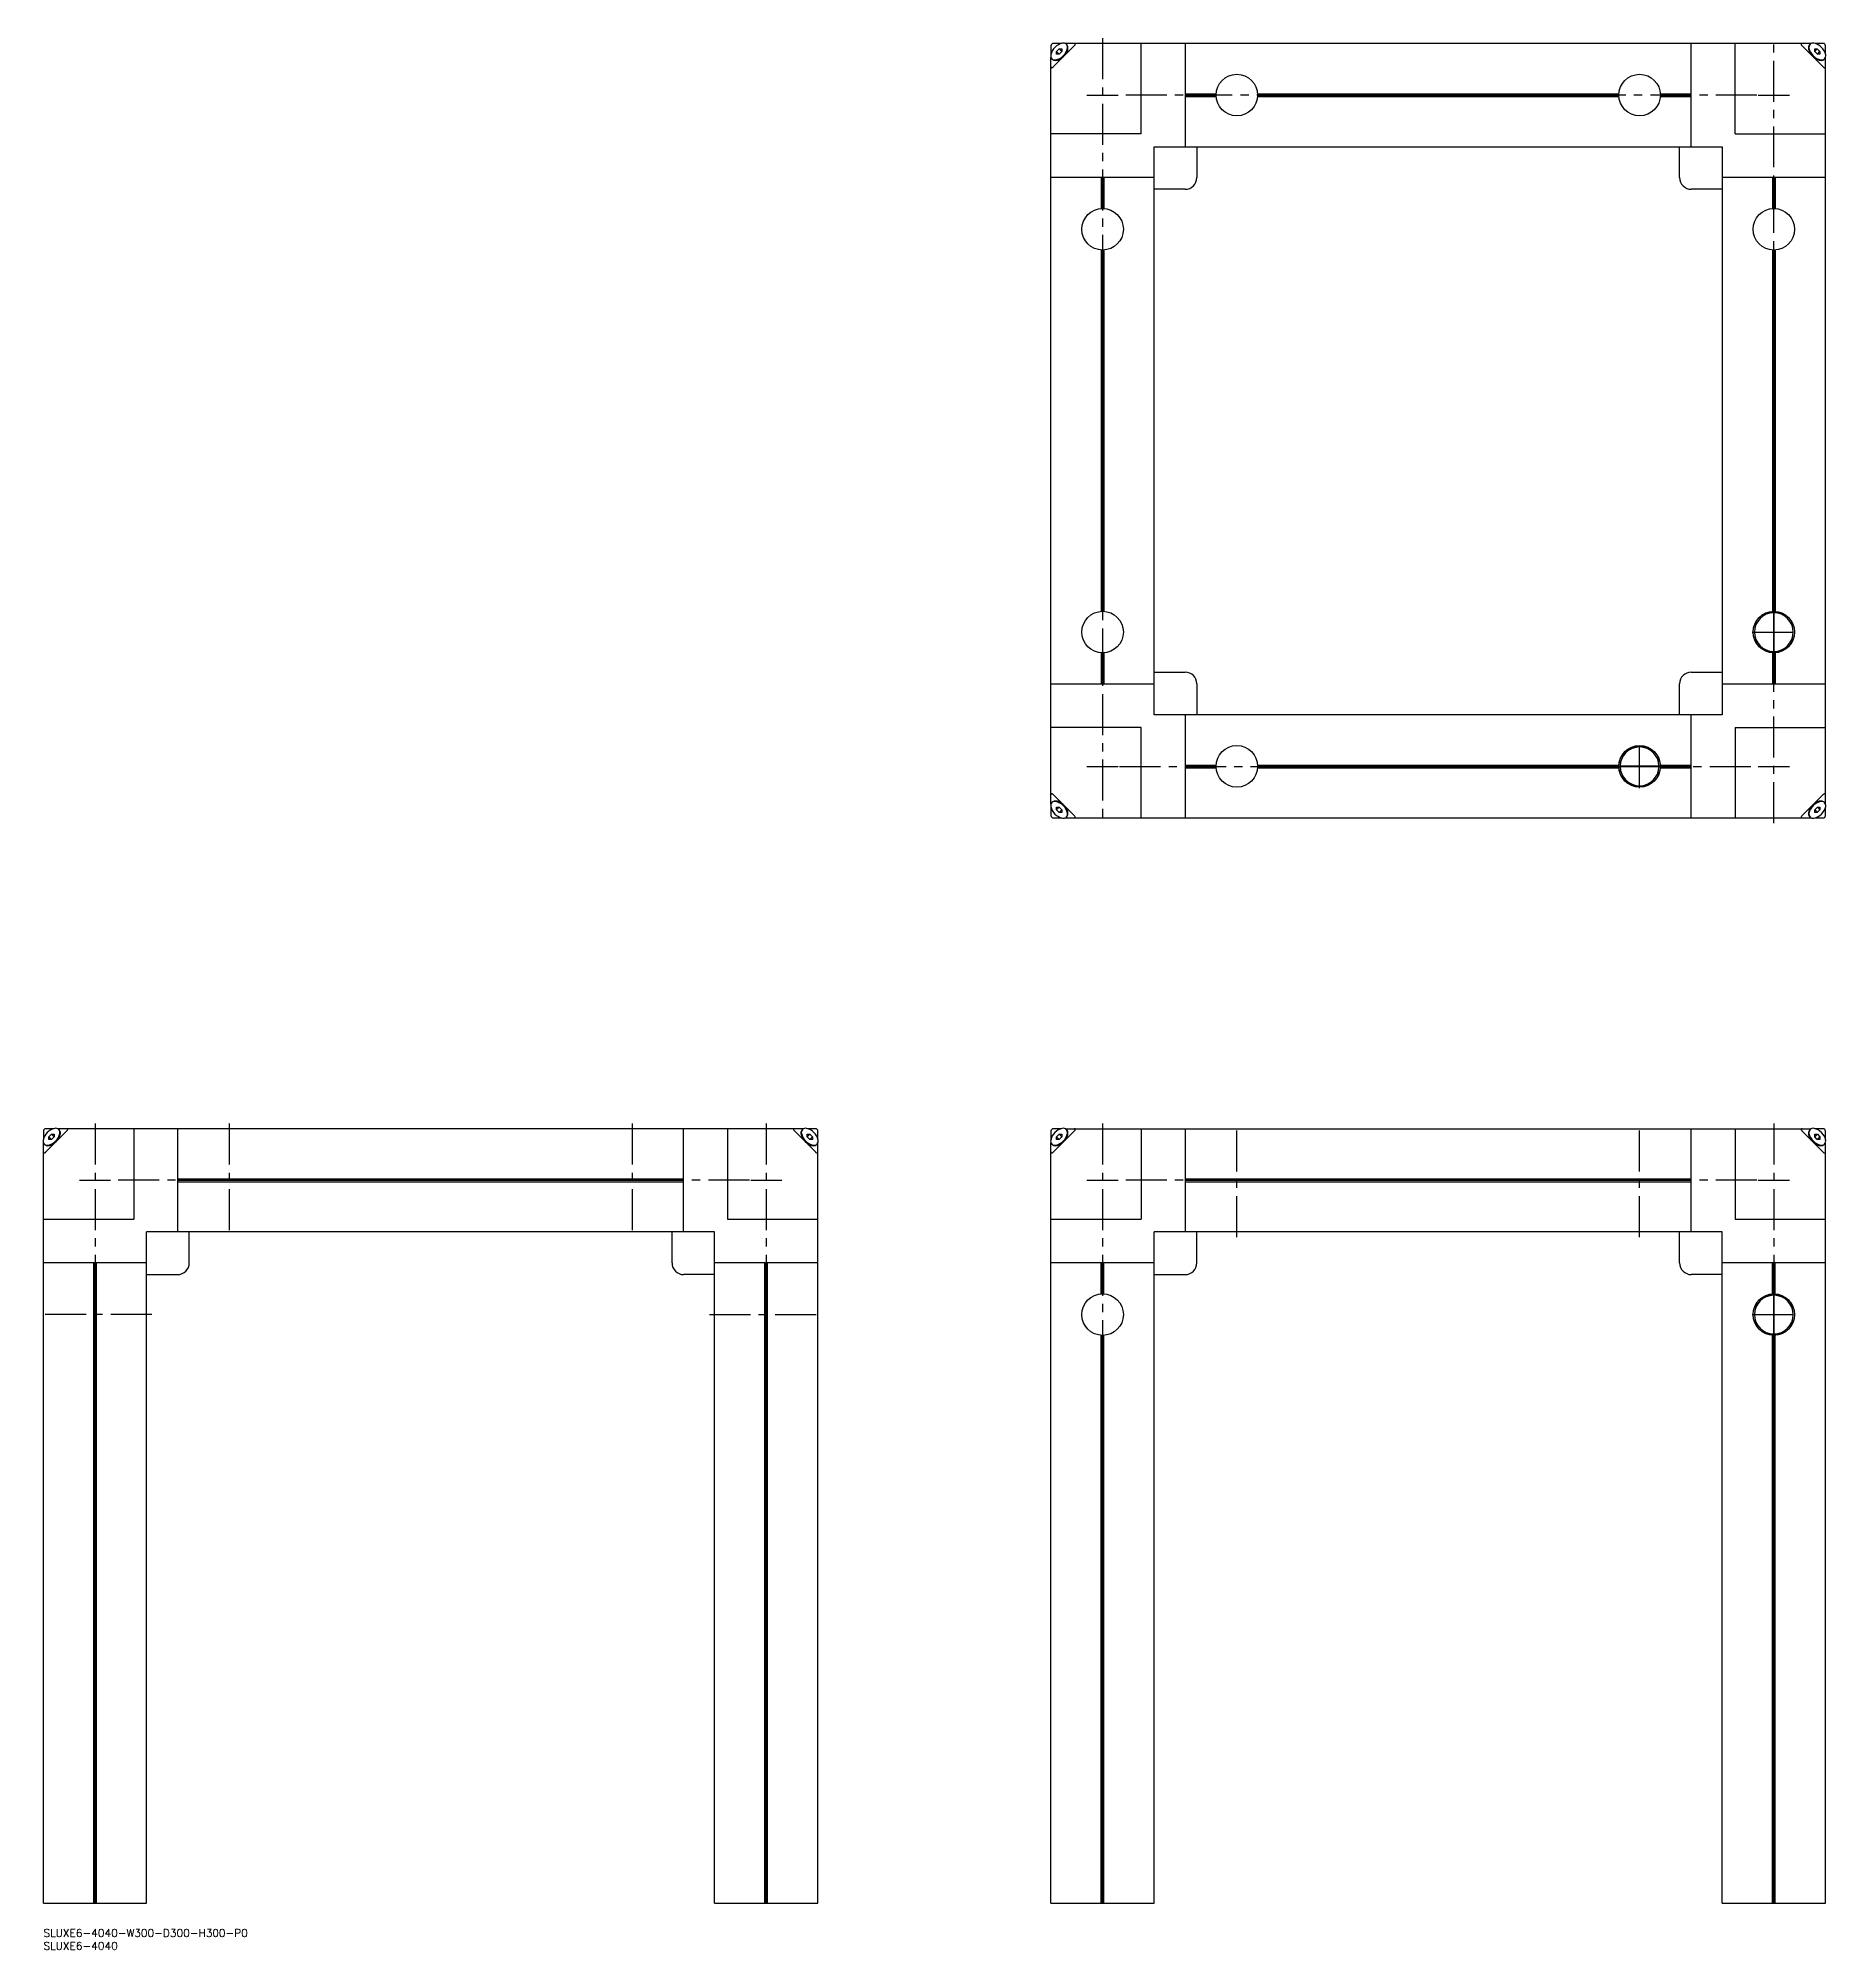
# Model space of a CAD drawing. Extents: x -2 to 690, y -8 to 732.
import ezdxf

# ---------------------------------------------------------------- set-up
doc = ezdxf.new("R2010")
doc.units = 0
doc.header["$LTSCALE"] = 0.5
doc.linetypes.add('CENTER', pattern=[50.8, 31.75, -6.35, 6.35, -6.35])
for name, color, linetype in [('MSM_CENTER', 1, 'CENTER'), ('MSM_CONTINUOUS', 7, 'CONTINUOUS'), ('MSM_PART_NUMBER', 7, 'CONTINUOUS')]:
    doc.layers.add(name, color=color, linetype=linetype)
doc.styles.get("Standard").update_dxf_attribs({"font": 'txt.shx', "height": 3, "bigfont": 'bigfont.shx'})

msp = doc.modelspace()

# ---------------------------------------------------------------- linework, layer by layer
at = {"layer": 'MSM_CENTER'}
for p, q in [((410.26, 732.33), (410.26, 428.33)), ((670.26, 428.33), (670.26, 732.33)), ((404.22, 710.33), (416.3, 710.33)), ((663.71, 710.33), (416.81, 710.33)), ((664.22, 710.33), (676.3, 710.33)), ((661.86, 502.33), (678.66, 502.33)), ((618.26, 441.93), (618.26, 458.73)), ((404.22, 450.33), (416.3, 450.33)), ((416.81, 450.33), (663.71, 450.33)), ((664.22, 450.33), (676.3, 450.33)), ((20, 312), (20, 8)), ((72, 312), (72, 268)), ((228, 312), (228, 268)), ((280, 312), (280, 8)), ((410.26, 312), (410.26, 8)), ((462.26, 268), (462.26, 312)), ((618.26, 268), (618.26, 312)), ((670.26, 312), (670.26, 8)), ((13.96, 290), (26.04, 290)), ((273.45, 290), (26.55, 290)), ((273.96, 290), (286.04, 290)), ((404.22, 290), (416.3, 290)), ((663.71, 290), (416.81, 290)), ((664.22, 290), (676.3, 290)), ((42, 238), (-2, 238)), ((258, 238), (302, 238)), ((661.86, 238), (678.66, 238))]:
    msp.add_line(p, q, dxfattribs=at)
at = {"layer": 'MSM_CONTINUOUS'}
for p, q in [((390.26, 729.33), (390.26, 726.17)), ((394.42, 730.33), (391.26, 730.33)), ((391.26, 721.33), (399.26, 729.33)), ((392.4, 727.17), (393.43, 728.19)), ((393.42, 726.15), (392.4, 727.17)), ((392.4, 726.15), (392.4, 727.17)), ((393.42, 726.15), (392.4, 726.15)), ((394.44, 727.17), (393.42, 726.15)), ((394.44, 727.17), (393.43, 728.19)), ((393.43, 728.19), (394.44, 728.19)), ((394.44, 728.19), (394.44, 727.17)), ((684.83, 730.33), (395.69, 730.33)), ((396.46, 727.09), (396.66, 728.47)), ((425.26, 695.33), (425.26, 730.33)), ((442.26, 730.33), (442.26, 690.33)), ((638.26, 690.33), (638.26, 730.33)), ((655.26, 695.33), (655.26, 730.33)), ((681.26, 729.33), (689.26, 721.33)), ((683.87, 728.47), (684.07, 727.08)), ((686.09, 727.17), (686.08, 728.19)), ((686.08, 728.19), (687.1, 728.19)), ((686.09, 727.17), (687.1, 728.19)), ((687.11, 726.15), (686.09, 727.17)), ((689.26, 730.33), (686.11, 730.33)), ((687.1, 728.19), (688.12, 727.17)), ((687.11, 726.15), (688.12, 727.17)), ((688.12, 726.15), (687.11, 726.15)), ((688.12, 727.17), (688.12, 726.15)), ((690.26, 726.17), (690.26, 729.33)), ((390.26, 435.74), (390.26, 724.92)), ((392.12, 723.93), (393.51, 724.13)), ((687.02, 724.13), (688.4, 723.93)), ((690.26, 435.74), (690.26, 724.92)), ((442.26, 710.85), (454.23, 710.85)), ((470.3, 710.85), (610.23, 710.85)), ((626.3, 710.85), (638.26, 710.85)), ((442.26, 710.33), (454.21, 710.33)), ((442.26, 709.81), (454.23, 709.81)), ((470.3, 709.81), (610.23, 709.81)), ((470.31, 710.33), (610.21, 710.33)), ((626.3, 709.81), (638.26, 709.81)), ((626.31, 710.33), (638.26, 710.33)), ((425.26, 695.33), (390.26, 695.33)), ((430.26, 470.33), (430.26, 690.33)), ((430.26, 690.33), (650.26, 690.33)), ((446.76, 690.33), (446.76, 678.33)), ((633.76, 678.33), (633.76, 690.33)), ((650.26, 690.33), (650.26, 470.33)), ((655.26, 695.33), (690.26, 695.33)), ((430.26, 678.33), (390.26, 678.33)), ((409.74, 678.33), (409.74, 666.36)), ((410.26, 678.33), (410.26, 666.38)), ((410.78, 678.33), (410.78, 666.36)), ((442.26, 673.83), (430.26, 673.83)), ((650.26, 673.83), (638.26, 673.83)), ((690.26, 678.33), (650.26, 678.33)), ((669.74, 678.33), (669.74, 666.36)), ((670.26, 678.33), (670.26, 666.38)), ((670.78, 678.33), (670.78, 666.36)), ((409.74, 650.3), (409.74, 510.36)), ((410.26, 650.28), (410.26, 510.38)), ((410.78, 650.3), (410.78, 510.36)), ((669.74, 650.3), (669.74, 510.36)), ((670.26, 650.28), (670.26, 510.38)), ((670.78, 650.3), (670.78, 510.36)), ((670.16, 510.03), (670.16, 494.63)), ((670.36, 494.63), (670.36, 510.03)), ((409.74, 494.3), (409.74, 482.33)), ((410.26, 494.28), (410.26, 482.33)), ((410.78, 494.3), (410.78, 482.33)), ((669.74, 494.3), (669.74, 482.33)), ((670.26, 494.28), (670.26, 482.33)), ((670.78, 494.3), (670.78, 482.33)), ((390.26, 482.33), (430.26, 482.33)), ((430.26, 486.83), (442.26, 486.83)), ((446.76, 482.33), (446.76, 470.33)), ((633.76, 470.33), (633.76, 482.33)), ((638.26, 486.83), (650.26, 486.83)), ((650.26, 482.33), (690.26, 482.33)), ((650.26, 470.33), (430.26, 470.33)), ((442.26, 470.33), (442.26, 430.33)), ((638.26, 430.33), (638.26, 470.33)), ((425.26, 465.33), (390.26, 465.33)), ((425.26, 430.33), (425.26, 465.33)), ((655.26, 465.33), (690.26, 465.33)), ((655.26, 465.33), (655.26, 430.33)), ((442.26, 450.85), (454.23, 450.85)), ((442.26, 450.33), (454.21, 450.33)), ((442.26, 449.81), (454.23, 449.81)), ((470.3, 450.85), (610.23, 450.85)), ((470.3, 449.81), (610.23, 449.81)), ((470.31, 450.33), (610.21, 450.33)), ((625.96, 450.43), (610.56, 450.43)), ((610.56, 450.23), (625.96, 450.23)), ((626.3, 450.85), (638.26, 450.85)), ((626.3, 449.81), (638.26, 449.81)), ((626.31, 450.33), (638.26, 450.33)), ((399.26, 431.33), (391.26, 439.33)), ((689.26, 439.33), (681.26, 431.33)), ((390.26, 434.48), (390.26, 431.33)), ((391.26, 430.33), (394.42, 430.33)), ((393.51, 436.53), (392.12, 436.73)), ((393.42, 434.51), (392.4, 433.49)), ((392.4, 433.49), (392.4, 434.51)), ((392.4, 434.51), (393.42, 434.51)), ((393.43, 432.47), (392.4, 433.49)), ((393.42, 434.51), (394.44, 433.49)), ((394.44, 433.49), (393.43, 432.47)), ((394.44, 432.47), (393.43, 432.47)), ((394.44, 433.49), (394.44, 432.47)), ((395.69, 430.33), (684.83, 430.33)), ((396.66, 432.19), (396.46, 433.57)), ((684.07, 433.57), (683.87, 432.19)), ((686.08, 432.47), (686.09, 433.49)), ((687.1, 432.47), (686.08, 432.47)), ((686.09, 433.49), (687.11, 434.51)), ((686.09, 433.49), (687.1, 432.47)), ((686.11, 430.33), (689.26, 430.33)), ((688.4, 436.73), (687.02, 436.53)), ((688.12, 433.49), (687.1, 432.47)), ((687.11, 434.51), (688.12, 433.49)), ((687.11, 434.51), (688.12, 434.51)), ((688.12, 434.51), (688.12, 433.49)), ((690.26, 431.33), (690.26, 434.48)), ((0, 309), (0, 305.91)), ((0, 10), (0, 304.61)), ((3.96, 310), (1, 310)), ((1, 301), (9, 309)), ((1.94, 303.62), (3.28, 303.84)), ((2.14, 306.87), (3.16, 307.9)), ((3.17, 305.85), (2.14, 306.87)), ((2.14, 305.85), (2.14, 306.87)), ((3.16, 305.85), (2.14, 305.85)), ((4.18, 306.88), (3.16, 307.9)), ((3.16, 307.9), (4.18, 307.9)), ((4.18, 306.87), (3.16, 305.85)), ((4.18, 307.9), (4.18, 306.87)), ((294.48, 310), (5.52, 310)), ((6.19, 306.76), (6.39, 308.13)), ((35, 310), (35, 275)), ((52, 310), (52, 270)), ((248, 270), (248, 310)), ((265, 310), (265, 275)), ((291, 309), (299, 301)), ((293.61, 308.13), (293.81, 306.76)), ((295.82, 306.88), (296.84, 307.9)), ((295.82, 306.87), (295.82, 307.9)), ((295.82, 307.9), (296.84, 307.9)), ((296.84, 305.85), (295.82, 306.87)), ((299, 310), (296.04, 310)), ((296.72, 303.84), (298.06, 303.62)), ((296.83, 305.85), (297.86, 306.87)), ((296.84, 307.9), (297.86, 306.87)), ((297.86, 305.85), (296.84, 305.85)), ((297.86, 306.87), (297.86, 305.85)), ((300, 305.91), (300, 309)), ((300, 258), (300, 304.59)), ((390.26, 309), (390.26, 305.91)), ((390.26, 10), (390.26, 304.61)), ((394.22, 310), (391.26, 310)), ((391.26, 301), (399.26, 309)), ((392.2, 303.62), (393.55, 303.84)), ((392.4, 306.87), (393.42, 307.9)), ((393.43, 305.85), (392.4, 306.87)), ((392.4, 305.85), (392.4, 306.87)), ((393.43, 305.85), (392.4, 305.85)), ((394.44, 306.88), (393.42, 307.9)), ((393.42, 307.9), (394.44, 307.9)), ((394.44, 306.87), (393.43, 305.85)), ((394.44, 307.9), (394.44, 306.87)), ((395.78, 310), (684.74, 310)), ((396.46, 306.76), (396.66, 308.13)), ((425.26, 310), (425.26, 275)), ((442.26, 310), (442.26, 270)), ((638.26, 270), (638.26, 310)), ((655.26, 310), (655.26, 275)), ((681.26, 309), (689.26, 301)), ((683.87, 308.13), (684.07, 306.76)), ((686.08, 306.88), (687.11, 307.9)), ((686.08, 306.87), (686.09, 307.9)), ((687.1, 305.85), (686.08, 306.87)), ((686.09, 307.9), (687.11, 307.9)), ((689.26, 310), (686.3, 310)), ((686.98, 303.84), (688.33, 303.62)), ((687.09, 305.85), (688.12, 306.87)), ((688.12, 305.85), (687.1, 305.85)), ((687.11, 307.9), (688.12, 306.87)), ((688.12, 306.87), (688.12, 305.85)), ((690.26, 305.91), (690.26, 309)), ((690.26, 10), (690.26, 304.59)), ((52, 290.52), (248, 290.52)), ((52, 290), (248, 290)), ((52, 289.48), (248, 289.48)), ((442.26, 290.52), (638.26, 290.52)), ((442.26, 290), (638.26, 290)), ((442.26, 289.48), (638.26, 289.48)), ((0, 275), (35, 275)), ((265, 275), (300, 275)), ((390.26, 275), (425.26, 275)), ((655.26, 275), (690.26, 275)), ((260, 270), (40, 270)), ((40, 10), (40, 270)), ((56.5, 258), (56.5, 270)), ((243.5, 258), (243.5, 270)), ((260, 10), (260, 270)), ((650.26, 270), (430.26, 270)), ((430.26, 10), (430.26, 270)), ((446.76, 258), (446.76, 270)), ((633.76, 258), (633.76, 270)), ((650.26, 10), (650.26, 270)), ((40, 258), (0, 258)), ((19.48, 10), (19.48, 258)), ((20, 10), (20, 258)), ((20.52, 10), (20.52, 258)), ((40, 253.5), (52, 253.5)), ((260, 253.5), (248, 253.5)), ((300, 258), (260, 258)), ((279.48, 10), (279.48, 258)), ((280, 10), (280, 258)), ((280.52, 10), (280.52, 258)), ((300, 10), (300, 258)), ((430.26, 258), (390.26, 258)), ((409.74, 246.03), (409.74, 258)), ((410.26, 246.05), (410.26, 258)), ((410.78, 246.03), (410.78, 258)), ((430.26, 253.5), (442.26, 253.5)), ((650.26, 253.5), (638.26, 253.5)), ((690.26, 258), (650.26, 258)), ((669.74, 246.03), (669.74, 258)), ((670.26, 246.05), (670.26, 258)), ((670.78, 246.03), (670.78, 258)), ((670.16, 245.7), (670.16, 230.3)), ((670.36, 230.3), (670.36, 245.7)), ((409.74, 10), (409.74, 229.97)), ((410.26, 10), (410.26, 229.95)), ((410.78, 10), (410.78, 229.97)), ((669.74, 10), (669.74, 229.97)), ((670.26, 10), (670.26, 229.95)), ((670.78, 10), (670.78, 229.97)), ((0, 10), (40, 10)), ((260, 10), (300, 10)), ((390.26, 10), (430.26, 10)), ((650.26, 10), (690.26, 10))]:
    msp.add_line(p, q, dxfattribs=at)
for centre, radius in [((462.26, 710.33), 8.05), ((618.26, 710.33), 8.05), ((410.26, 658.33), 8.05), ((670.26, 658.33), 8.05), ((410.26, 502.33), 8.05), ((670.26, 502.33), 8.05), ((670.26, 502.33), 8), ((462.26, 450.33), 8.05), ((618.26, 450.33), 8.05), ((618.26, 450.33), 8), ((410.26, 238), 8.05), ((670.26, 238), 8.05), ((670.26, 238), 8)]:
    msp.add_circle(centre, radius, dxfattribs=at)
for centre, radius, start, end in [((392.03, 725.54), 1.87, 169.94919, 219.99178), ((396.06, 724.53), 6.03, 102.8734, 167.1266), ((391.26, 729.33), 1, 90, 180), ((390.78, 729.81), 6.03, 282.8734, 347.1266), ((390.58, 730.01), 6.56, 296.96992, 333.03008), ((395.07, 728.65), 1.79, 48.82111, 101.23792), ((394.87, 728.81), 1.82, 349.16458, 40.77639), ((395.26, 728.72), 1.58, 0.08459, 46.52369), ((393.38, 728.67), 3.47, 331.72792, 0.85607), ((399.27, 729.6), 0.728, 74.59812, 90.27782), ((397.87, 730.75), 1.99, 314.28519, 328.01363), ((399.36, 729.95), 0.363, 53.38778, 74.41649), ((398.91, 730.12), 0.777, 327.08005, 347.86204), ((399.45, 730.07), 0.218, 15.26974, 54.69954), ((399.35, 730.03), 0.329, 347.34985, 16.56409), ((681.18, 730.03), 0.329, 163.43591, 192.65015), ((681.07, 730.07), 0.218, 125.30046, 164.73026), ((681.62, 730.12), 0.777, 192.13796, 212.91995), ((681.16, 729.95), 0.363, 105.58351, 126.61222), ((682.65, 730.75), 1.99, 211.98637, 225.71481), ((681.26, 729.6), 0.728, 89.72218, 105.40188), ((685.26, 728.72), 1.58, 133.47631, 179.91541), ((687.15, 728.67), 3.47, 179.14393, 208.27208), ((685.65, 728.81), 1.82, 139.22361, 190.83542), ((689.75, 729.81), 6.03, 192.8734, 257.1266), ((689.94, 730.01), 6.56, 206.96992, 243.03008), ((685.45, 728.65), 1.79, 78.76208, 131.17889), ((684.46, 724.53), 6.03, 12.8734, 77.1266), ((689.26, 729.33), 1, 0, 90), ((688.5, 725.54), 1.87, 320.00822, 10.05081), ((390.98, 721.32), 0.722, 179.64759, 196.61108), ((390.61, 721.22), 0.336, 197.06508, 218.5276), ((390.54, 721.16), 0.239, 218.93695, 254.0766), ((390.56, 721.23), 0.315, 253.51357, 284.11988), ((391.78, 725.73), 1.83, 229.37213, 280.6869), ((390.44, 721.76), 0.864, 283.45804, 302.15054), ((391.88, 725.37), 1.62, 223.84989, 269.37431), ((389.75, 722.83), 2.13, 302.59147, 315.27937), ((391.9, 727.31), 3.56, 269.5199, 297.80668), ((688.63, 727.31), 3.56, 242.19332, 270.4801), ((688.74, 725.73), 1.83, 259.3131, 310.62787), ((688.64, 725.37), 1.62, 270.62569, 316.15011), ((690.78, 722.83), 2.13, 224.72063, 237.40853), ((690.09, 721.76), 0.864, 237.84946, 256.54196), ((689.96, 721.23), 0.315, 255.88012, 286.48643), ((689.99, 721.16), 0.239, 285.9234, 321.06305), ((689.91, 721.22), 0.336, 321.4724, 342.93492), ((689.54, 721.32), 0.722, 343.38892, 0.35241), ((442.26, 678.33), 4.5, 270, 0), ((638.26, 678.33), 4.5, 180, 270), ((670.26, 502.33), 7.5, 90.76397, 269.23603), ((670.26, 502.33), 7.7, 89.25588, 90.74412), ((670.26, 502.33), 7.5, 270.76397, 89.23603), ((667.78, 495.52), 2.25, 171.28756, 172.70903), ((670.26, 502.33), 7.7, 269.25588, 270.74412), ((672.74, 495.52), 2.25, 7.29097, 8.69997), ((442.26, 482.33), 4.5, 0, 90), ((638.26, 482.33), 4.5, 90, 180), ((618.26, 450.33), 7.5, 0.76397, 179.23603), ((625.08, 452.81), 2.25, 97.29097, 98.6961), ((618.26, 450.33), 7.7, 179.25588, 180.74412), ((618.26, 450.33), 7.5, 180.76397, 359.23603), ((625.08, 447.85), 2.25, 261.27181, 262.70903), ((618.26, 450.33), 7.7, 359.25588, 0.74412), ((390.98, 439.33), 0.722, 163.38892, 180.35241), ((390.61, 439.44), 0.336, 141.4724, 162.93492), ((390.54, 439.5), 0.239, 105.9234, 141.06305), ((390.56, 439.43), 0.315, 75.88012, 106.48643), ((390.44, 438.89), 0.864, 57.84946, 76.54196), ((391.88, 435.29), 1.62, 90.62569, 136.15011), ((389.75, 437.83), 2.13, 44.72063, 57.40853), ((391.9, 433.35), 3.56, 62.19332, 90.4801), ((688.63, 433.35), 3.56, 89.5199, 117.80668), ((688.64, 435.29), 1.62, 43.84989, 89.37431), ((690.78, 437.83), 2.13, 122.59147, 135.27937), ((690.09, 438.89), 0.864, 103.45804, 122.15054), ((689.96, 439.43), 0.315, 73.51357, 104.11988), ((689.99, 439.5), 0.239, 38.93695, 74.0766), ((689.91, 439.44), 0.336, 17.06508, 38.5276), ((689.54, 439.33), 0.722, 359.64759, 16.61108), ((392.03, 435.11), 1.87, 140.00822, 190.05081), ((396.06, 436.13), 6.03, 192.8734, 257.1266), ((391.26, 431.33), 1, 180, 270), ((391.78, 434.93), 1.83, 79.3131, 130.62787), ((390.78, 430.85), 6.03, 12.8734, 77.1266), ((390.58, 430.65), 6.56, 26.96992, 63.03008), ((395.07, 432.01), 1.79, 258.76208, 311.17889), ((394.87, 431.85), 1.82, 319.22361, 10.83542), ((395.26, 431.94), 1.58, 313.47631, 359.91541), ((393.38, 431.99), 3.47, 359.14393, 28.27208), ((397.87, 429.91), 1.99, 31.98637, 45.71481), ((399.27, 431.06), 0.728, 269.72218, 285.40188), ((399.36, 430.7), 0.363, 285.58351, 306.61222), ((398.91, 430.54), 0.777, 12.13796, 32.91995), ((399.45, 430.59), 0.218, 305.30046, 344.73026), ((399.35, 430.63), 0.329, 343.43591, 12.65015), ((681.18, 430.63), 0.329, 167.34985, 196.56409), ((681.62, 430.54), 0.777, 147.08005, 167.86204), ((681.07, 430.59), 0.218, 195.26974, 234.69954), ((681.16, 430.7), 0.363, 233.38778, 254.41649), ((682.65, 429.91), 1.99, 134.28519, 148.01363), ((681.26, 431.06), 0.728, 254.59812, 270.27782), ((687.15, 431.99), 3.47, 151.72792, 180.85607), ((685.26, 431.94), 1.58, 180.08459, 226.52369), ((685.65, 431.85), 1.82, 169.16458, 220.77639), ((689.75, 430.85), 6.03, 102.8734, 167.1266), ((689.94, 430.65), 6.56, 116.96992, 153.03008), ((685.45, 432.01), 1.79, 228.82111, 281.23792), ((684.46, 436.13), 6.03, 282.8734, 347.1266), ((688.74, 434.93), 1.83, 49.37213, 100.6869), ((689.26, 431.33), 1, 270, 0), ((688.5, 435.11), 1.87, 349.94919, 39.99178), ((1.72, 305.24), 1.83, 168.17329, 221.44472), ((5.79, 304.27), 6.01, 103.49015, 167.07162), ((1, 309), 1, 90, 180), ((1.54, 305.41), 1.83, 229.07573, 282.4298), ((1.49, 304.83), 1.38, 219.40341, 249.52763), ((1.7, 305.42), 1.99, 249.80505, 272.02914), ((1.59, 307.08), 3.66, 272.8219, 296.64651), ((0.53, 309.47), 6.01, 283.49015, 347.07162), ((0.33, 309.69), 6.55, 296.25887, 331.93072), ((4.77, 308.32), 1.84, 49.2685, 102.23703), ((4.56, 308.49), 1.87, 348.76261, 40.85541), ((2.57, 308.52), 4.03, 331.55665, 353.74718), ((5.15, 308.5), 1.41, 15.24598, 46.28506), ((4.47, 308.29), 2.12, 354.27166, 15.82145), ((9, 309.28), 0.725, 73.67685, 90.31276), ((7.24, 310.75), 2.48, 315.11086, 322.53763), ((9.14, 309.71), 0.273, 21.21594, 76.25379), ((8.32, 309.95), 1.14, 321.80345, 340.76735), ((9.02, 309.7), 0.394, 341.39198, 15.92649), ((290.98, 309.7), 0.394, 164.07351, 198.60802), ((290.86, 309.71), 0.273, 103.74621, 158.78406), ((291.68, 309.95), 1.14, 199.23265, 218.19655), ((291, 309.28), 0.725, 89.68724, 106.32315), ((292.76, 310.75), 2.48, 217.46237, 224.88914), ((295.53, 308.29), 2.12, 164.17855, 185.72834), ((297.43, 308.52), 4.03, 186.25282, 208.44335), ((294.85, 308.5), 1.41, 133.71494, 164.75402), ((295.44, 308.49), 1.87, 139.14459, 191.23739), ((299.47, 309.47), 6.01, 192.92838, 256.50985), ((299.67, 309.69), 6.55, 208.06928, 243.74113), ((295.23, 308.32), 1.84, 77.76297, 130.7315), ((294.21, 304.27), 6.01, 12.92838, 76.50985), ((298.41, 307.08), 3.66, 243.35349, 267.1781), ((298.46, 305.41), 1.83, 257.5702, 310.92427), ((298.3, 305.42), 1.99, 267.97086, 290.19495), ((298.51, 304.83), 1.38, 290.47237, 319.22773), ((299, 309), 1, 0, 90), ((298.28, 305.24), 1.83, 318.55528, 11.82671), ((391.98, 305.24), 1.83, 168.17329, 221.44472), ((396.05, 304.27), 6.01, 103.49015, 167.07162), ((391.26, 309), 1, 90, 180), ((391.81, 305.41), 1.83, 229.07573, 282.4298), ((391.75, 304.83), 1.38, 219.40341, 249.52763), ((391.96, 305.42), 1.99, 249.80505, 272.02914), ((391.85, 307.08), 3.66, 272.8219, 296.64651), ((390.8, 309.47), 6.01, 283.49015, 347.07162), ((390.59, 309.69), 6.55, 296.25887, 331.93072), ((395.04, 308.32), 1.84, 49.2685, 102.23703), ((394.82, 308.49), 1.87, 348.76261, 40.85541), ((395.41, 308.5), 1.41, 15.24598, 46.28506), ((392.83, 308.52), 4.03, 331.55665, 353.74718), ((394.73, 308.29), 2.12, 354.27166, 15.82145), ((399.27, 309.28), 0.725, 73.67685, 90.31276), ((397.51, 310.75), 2.48, 315.11086, 322.53763), ((399.41, 309.71), 0.273, 21.21594, 76.25379), ((398.58, 309.95), 1.14, 321.80345, 340.76735), ((399.28, 309.7), 0.394, 341.39198, 15.92649), ((681.24, 309.7), 0.394, 164.07351, 198.60802), ((681.12, 309.71), 0.273, 103.74621, 158.78406), ((681.95, 309.95), 1.14, 199.23265, 218.19655), ((681.26, 309.28), 0.725, 89.68724, 106.32315), ((683.02, 310.75), 2.48, 217.46237, 224.88914), ((685.79, 308.29), 2.12, 164.17855, 185.72834), ((687.69, 308.52), 4.03, 186.25282, 208.44335), ((685.12, 308.5), 1.41, 133.71494, 164.75402), ((685.7, 308.49), 1.87, 139.14459, 191.23739), ((689.73, 309.47), 6.01, 192.92838, 256.50985), ((689.93, 309.69), 6.55, 208.06928, 243.74113), ((685.49, 308.32), 1.84, 77.76297, 130.7315), ((684.48, 304.27), 6.01, 12.92838, 76.50985), ((688.67, 307.08), 3.66, 243.35349, 267.1781), ((688.72, 305.41), 1.83, 257.5702, 310.92427), ((688.56, 305.42), 1.99, 267.97086, 290.19495), ((688.77, 304.83), 1.38, 290.47237, 319.22773), ((689.26, 309), 1, 0, 90), ((688.54, 305.24), 1.83, 318.55528, 11.82671), ((0.72, 301), 0.718, 179.61467, 196.39573), ((0.3, 300.86), 0.275, 193.94067, 248.5896), ((0.3, 300.99), 0.399, 254.29215, 288.38938), ((0.03, 301.73), 1.19, 289.64449, 307.78471), ((-0.73, 302.73), 2.45, 307.41252, 314.93898), ((300.73, 302.73), 2.45, 225.06102, 232.58748), ((299.97, 301.73), 1.19, 232.21529, 250.35551), ((299.7, 300.99), 0.399, 251.61062, 285.70785), ((299.7, 300.86), 0.275, 291.4104, 346.05933), ((299.28, 301), 0.718, 343.60427, 0.38533), ((390.98, 301), 0.718, 179.61467, 196.39573), ((390.56, 300.86), 0.275, 193.94067, 248.5896), ((390.57, 300.99), 0.399, 254.29215, 288.38938), ((390.29, 301.73), 1.19, 289.64449, 307.78471), ((389.53, 302.73), 2.45, 307.41252, 314.93898), ((690.99, 302.73), 2.45, 225.06102, 232.58748), ((690.23, 301.73), 1.19, 232.21529, 250.35551), ((689.96, 300.99), 0.399, 251.61062, 285.70785), ((689.97, 300.86), 0.275, 291.4104, 346.05933), ((689.54, 301), 0.718, 343.60427, 0.38533), ((52, 258), 4.5, 270, 0), ((248, 258), 4.5, 180, 270), ((442.26, 258), 4.5, 270, 0), ((638.26, 258), 4.5, 180, 270), ((670.26, 238), 7.5, 90.76397, 269.23603), ((667.78, 244.81), 2.25, 187.29097, 188.6961), ((670.26, 238), 7.7, 89.25588, 90.74412), ((670.26, 238), 7.5, 270.76397, 89.23603), ((672.74, 244.81), 2.25, 351.27181, 352.70903), ((670.26, 238), 7.7, 269.25588, 270.74412)]:
    msp.add_arc(centre, radius, start, end, dxfattribs=at)

# ---------------------------------------------------------------- texts
msp.add_text('SLUXE6-4040-W300-D300-H300-P0', height=3, dxfattribs=at).set_placement((0, -3))
at = {"layer": 'MSM_PART_NUMBER'}
msp.add_text('SLUXE6-4040', height=3, dxfattribs=at).set_placement((0, -8))

doc.saveas('drawing.dxf')
